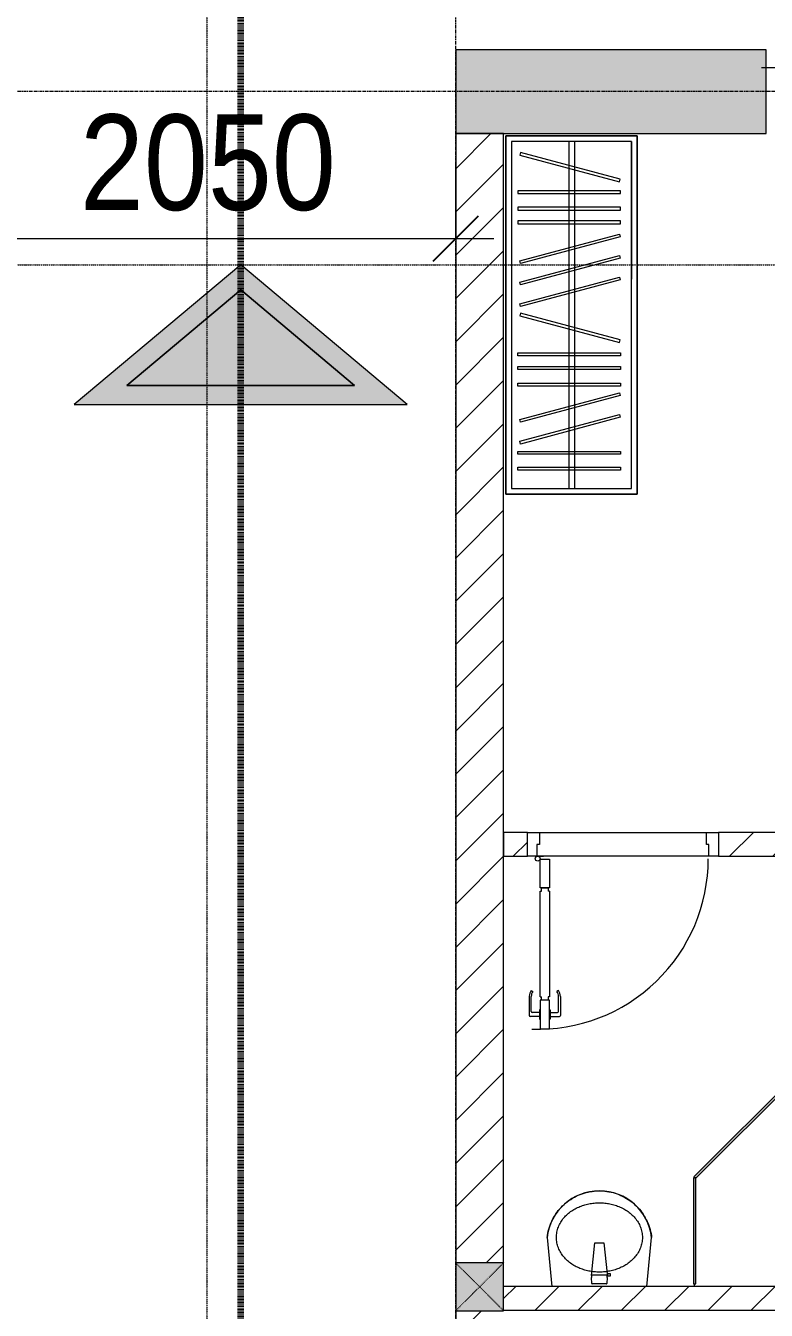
# Model space of a CAD drawing. Header units: millimetres. Extents: x 1591 to 240306, y -15958 to 82755.
# Drawn here: x 53654 to 56754, y 64837 to 70213 of the extents above; entities that cross this region are included whole.
import ezdxf

# ---------------------------------------------------------------- set-up
doc = ezdxf.new("R2010")
doc.units = ezdxf.units.MM
for name, pattern in [('1 NÉT CALL OUT', [6, 3, -3]), ('Dash', [6, 3, -3]), ('Dash Dot 3_16_', [7.9375, 4.7625, -1.5875, 0, -1.5875]), ('Grid Line', [22.225, 12.7, -3.175, 3.175, -3.175])]:
    doc.linetypes.add(name, pattern=pattern)
for name, color, linetype, lineweight in [('0-1', 7, 'Continuous', 5), ('A-ANNO-DIMS', 211, 'Continuous', 9), ('A-ANNO-DIMS-160', 211, 'Continuous', 9), ('A-ANNO-NOTE', 131, 'Continuous', 9), ('A-DETL-1', 90, '1 NÉT CALL OUT', 100), ('A-DETL-GENF-1', 9, 'Continuous', 9), ('A-DOOR-1', 254, 'Continuous', 9), ('A-DOOR-2', 9, 'Continuous', 9), ('A-FLOR-2', 9, 'Continuous', 9), ('A-GLAZ-CURT', 52, 'Continuous', 9), ('A-GLAZ-CURT-1', 254, 'Continuous', 9), ('A-GLAZ-CURT-2', 9, 'Continuous', 9), ('A-WALL-1', 253, 'Continuous', 18), ('A-WALL-2', 9, 'Continuous', 9), ('A-WALL-3', 113, 'Continuous', 18), ('A-WALL-PATT-1', 10, 'Continuous', 9), ('A-WALL-PATT-2', 111, 'Continuous', 9), ('G-ANNO-SYMB-1', 111, 'Dash Dot 3_16_', 18), ('I-FURN-1', 254, 'Continuous', 9), ('P-SANR-FIXT-1', 254, 'Continuous', 9), ('S-COLS', 52, 'Continuous', 9), ('S-COLS-1', 52, 'Continuous', 5), ('S-COLS-2', 7, 'Continuous', 18), ('S-COLS-5', 52, 'Continuous', 18), ('S-COLS-HDLN', 52, 'Dash', 9), ('S-GRID-1', 1, 'Grid Line', 9)]:
    doc.layers.add(name, color=color, linetype=linetype, lineweight=lineweight)
doc.styles.add('UTM Avo', font='UTM Avo.ttf', dxfattribs={"width": 0.9, "height": 400})
doc.dimstyles.new('1_Dim_chi_tiet_2_5', dxfattribs={"dimscale": 304.8, "dimtxt": 399.720379, "dimasz": 0.629921, "dimexe": 0.524934, "dimexo": 0.0625, "dimgap": 0.052493, "dimtad": 1, "dimdec": 0, "dimrnd": 5, "dimzin": 0, "dimdsep": 46, "dimtxsty": 'UTM Avo', "dimblk1": 'OBLIQUE', "dimblk2": 'OBLIQUE', "dimsah": 1, "dimcen": 0.09, "dimdle": 0.524934, "dimazin": 0, "dimtfac": 1, "dimtdec": 4, "dimtix": 1, "dimtmove": 0, "dimatfit": 3, "dimfxl": 1.049869, "dimfxlon": 1, "dimtvp": 1, "dimtolj": 1, "dimtzin": 0, "dimarcsym": 2})
pattern_1 = [(45, (0, 0), (-90.50967, 90.50967), [])]

# ---------------------------------------------------------------- blocks, each defined once
blk = doc.blocks.new('NCV_TKTC_KET CAU_rvt-1-TKCS_MB TẦNG 3-4')
at = {"layer": 'S-COLS-1'}
blk.add_hatch(color=256, dxfattribs=at).paths.add_polyline_path([(45752.6, 69761.9), (45752.6, 70111.9), (44452.6, 70111.9), (44452.6, 69761.9), (44830.6, 69761.9)])
at = {"layer": 'S-COLS-2'}
for p, q in [((44452.6, 70111.9), (44452.6, 69761.9)), ((45752.6, 70111.9), (44452.6, 70111.9)), ((45752.6, 69761.9), (45752.6, 70111.9)), ((44452.6, 69761.9), (45752.6, 69761.9))]:
    blk.add_line(p, q, dxfattribs=at)
blk = doc.blocks.new('DOOR_CW_01 CANH MO-PANEL KINH - DIG_02-800x2200-CỬA NHÔM KÍNH-V108-TKCS_MB TẦNG 3-4')
at = {"layer": 'A-DETL-GENF-1'}
for p, q in [((-347, -182), (-347, -62)), ((-347, -62), (-307, -62)), ((-307, -62), (-307, -182)), ((-307, -182), (-347, -182)), ((-347, -196), (-341, -196)), ((-347, -638), (-347, -196)), ((-341, -196), (-341, -182)), ((-341, -182), (-313, -182)), ((-313, -182), (-313, -196)), ((-307, -196), (-313, -196)), ((-307, -196), (-307, -638)), ((-392, -637), (-392, -716.5)), ((-384, -699.5), (-384, -637)), ((-383.9, -611.2), (-377.3, -615.8)), ((-347, -638), (-341, -638)), ((-341, -652), (-341, -638)), ((-307, -638), (-313, -638)), ((-313, -638), (-313, -652)), ((-270.1, -611.2), (-276.7, -615.8)), ((-270, -699.5), (-270, -637)), ((-262, -637), (-262, -716.5)), ((-349, -692.2), (-349, -731.8)), ((-347, -692.2), (-349, -692.2)), ((-307, -652), (-347, -652)), ((-347, -652), (-347, -772)), ((-347, -692.2), (-347, -731.8)), ((-313, -652), (-341, -652)), ((-307, -772), (-307, -652)), ((-307, -692.2), (-307, -731.8)), ((-307, -692.2), (-305, -692.2)), ((-305, -692.2), (-305, -731.8)), ((-349, -720.5), (-388, -720.5)), ((-349, -703.5), (-380, -703.5)), ((-349, -731.8), (-347, -731.8)), ((-305, -731.8), (-307, -731.8)), ((-305, -703.5), (-274, -703.5)), ((-305, -720.5), (-266, -720.5)), ((-347, -772), (-307, -772))]:
    blk.add_line(p, q, dxfattribs=at)
blk.add_circle((-357, -60), 10, dxfattribs=at)
for centre, radius, start, end in [((-357, -60), 714, 268, 0), ((-347, -637), 45, 145, 180), ((-347, -637), 37, 145, 180), ((-307, -637), 37, 0, 35), ((-307, -637), 45, 360, 35), ((-388, -716.5), 4, 180, 270), ((-380, -699.5), 4, 180, 270), ((-274, -699.5), 4, 270, 0), ((-266, -716.5), 4, 270, 0)]:
    blk.add_arc(centre, radius, start, end, dxfattribs=at)
at = {"layer": 'A-DOOR-2'}
for p, q in [((-400, -50), (-400, 50)), ((-400, 50), (-350, 50)), ((-350, 50), (-350, 0)), ((350, 0), (350, 50)), ((350, 50), (400, 50)), ((400, 50), (400, -50)), ((-360, -50), (-400, -50)), ((-360, 0), (-360, -50)), ((-350, 0), (-360, 0)), ((-357, -50), (-332, -50)), ((360, 0), (350, 0)), ((360, -50), (360, 0)), ((400, -50), (360, -50))]:
    blk.add_line(p, q, dxfattribs=at)
blk = doc.blocks.new('TU QUAN AO-SUITE ROOM_3 - TU QUAN AO-SUITE ROOM_3-901193-TKCS_MB TẦNG 3-4')
at = {"layer": 'I-FURN-1'}
for p, q in [((-550, 1500), (0, 1500)), ((-550, 0), (-550, 1500)), ((0, 1500), (-550, 1500)), ((-550, 1500), (-550, 0)), ((-24, 1476), (-526, 1476)), ((-526, 1476), (-526, 600)), ((-526, 1476), (-526, 24)), ((-287, 576), (-287, 1476)), ((-263, 576), (-263, 1476)), ((-24, 24), (-24, 1476)), ((0, 1500), (0, 0)), ((0, 0), (0, 1500)), ((-480.1, 1386.9), (-480.1, 1398.9)), ((-480.1, 1398.9), (-50.1, 1398.9)), ((-480.1, 1386.9), (-480.1, 1398.9)), ((-50.1, 1398.9), (-50.1, 1386.9)), ((-50.1, 1386.9), (-480.1, 1386.9)), ((-480.1, 1320.5), (-480.1, 1332.5)), ((-480.1, 1332.5), (-50.1, 1332.5)), ((-480.1, 1320.5), (-480.1, 1332.5)), ((-50.1, 1320.5), (-480.1, 1320.5)), ((-50.1, 1332.5), (-50.1, 1320.5)), ((-478.3, 1178.1), (-61.3, 1289.9)), ((-58.2, 1278.3), (-475.2, 1166.5)), ((-61.3, 1289.9), (-58.2, 1278.3)), ((-478.3, 1086.9), (-61.3, 1198.6)), ((-58.2, 1187.1), (-475.2, 1075.3)), ((-61.3, 1198.6), (-58.2, 1187.1)), ((-475.2, 1166.5), (-478.3, 1178.1)), ((-475.2, 1075.3), (-478.3, 1086.9)), ((-480.1, 1035.3), (-480.1, 1047.3)), ((-480.1, 1047.3), (-50.1, 1047.3)), ((-480.1, 1035.3), (-480.1, 1047.3)), ((-50.1, 1035.3), (-480.1, 1035.3)), ((-50.1, 1047.3), (-50.1, 1035.3)), ((-480.1, 965.8), (-480.1, 977.8)), ((-480.1, 977.8), (-50.1, 977.8)), ((-480.1, 965.8), (-480.1, 977.8)), ((-50.1, 977.8), (-50.1, 965.8)), ((-50.1, 965.8), (-480.1, 965.8)), ((-480.1, 908.6), (-480.1, 920.6)), ((-480.1, 920.6), (-50.1, 920.6)), ((-480.1, 908.6), (-480.1, 920.6)), ((-50.1, 920.6), (-50.1, 908.6)), ((-50.1, 908.6), (-480.1, 908.6)), ((-475.2, 865.5), (-478.3, 853.9)), ((-58.2, 753.7), (-475.2, 865.5)), ((-478.3, 853.9), (-61.3, 742.1)), ((-61.3, 742.1), (-58.2, 753.7)), ((-478.3, 603.1), (-61.3, 714.9)), ((-58.2, 703.3), (-475.2, 591.5)), ((-61.3, 714.9), (-58.2, 703.3)), ((-526, 24), (-526, 600)), ((-478.3, 511.9), (-61.3, 623.6)), ((-475.2, 591.5), (-478.3, 603.1)), ((-58.2, 612.1), (-475.2, 500.3)), ((-61.3, 623.6), (-58.2, 612.1)), ((-550, 24), (-550, 576)), ((-287, 24), (-287, 576)), ((-263, 24), (-263, 576)), ((-478.3, 423.1), (-61.3, 534.9)), ((-475.2, 500.3), (-478.3, 511.9)), ((-58.2, 523.3), (-475.2, 411.5)), ((-61.3, 534.9), (-58.2, 523.3)), ((-475.2, 411.5), (-478.3, 423.1)), ((-480.1, 368.4), (-480.1, 356.4)), ((-50.1, 368.4), (-480.1, 368.4)), ((-480.1, 356.4), (-50.1, 356.4)), ((-50.1, 356.4), (-50.1, 368.4)), ((-480.1, 311.2), (-480.1, 299.2)), ((-50.1, 311.2), (-480.1, 311.2)), ((-480.1, 299.2), (-50.1, 299.2)), ((-50.1, 299.2), (-50.1, 311.2)), ((-480.1, 241.7), (-480.1, 229.7)), ((-50.1, 241.7), (-480.1, 241.7)), ((-480.1, 229.7), (-50.1, 229.7)), ((-50.1, 229.7), (-50.1, 241.7)), ((-475.2, 192.7), (-478.3, 181.1)), ((-478.3, 181.1), (-61.3, 69.4)), ((-58.2, 80.9), (-475.2, 192.7)), ((-61.3, 69.4), (-58.2, 80.9)), ((-526, 24), (-24, 24)), ((0, 0), (-550, 0)), ((-550, 0), (0, 0))]:
    blk.add_line(p, q, dxfattribs=at)
blk = doc.blocks.new('bonruatreo - Chậu rửa-401074-TKCS_MB TẦNG 3-4')
at = {"layer": 'P-SANR-FIXT-1'}
for p, q in [((218.6, -205), (198.4, 0)), ((-198.4, 0), (-218.6, -205)), ((-44.7, -42.8), (-35.6, -42.8)), ((-44.7, -54.2), (-44.7, -42.8)), ((-35.6, -42.8), (-35.6, -44.2)), ((-35.6, -44.2), (-33.1, -44.2)), ((-35.6, -44.2), (-35.6, -52.9)), ((-35.6, -52.9), (-35.6, -54.2)), ((-32.2, -52.9), (-35.6, -52.9)), ((-32.2, -52.9), (-33.1, -44.2)), ((-33, -37.3), (-31.4, -12.2)), ((32.7, -48.5), (-32.7, -48.5)), ((-18.5, -182.5), (-32.2, -52.9)), ((-30.2, -11), (30.2, -11)), ((33, -45.4), (18.5, -182.5)), ((31.4, -12.2), (33, -37.3)), ((-35.6, -54.2), (-44.7, -54.2)), ((18.5, -182.5), (-18.5, -182.5))]:
    blk.add_line(p, q, dxfattribs=at)
at = {"layer": 'P-SANR-FIXT-1', "flags": 128}
blk.add_lwpolyline([(218.6, -205), (217.4, -213.7), (215.9, -222.4), (214, -231), (211.8, -239.5), (209.3, -247.9), (206.4, -256.2), (203.2, -264.4), (199.6, -272.5), (195.8, -280.4), (191.6, -288.1), (187.1, -295.7), (182.3, -303.1), (177.3, -310.3), (171.9, -317.3), (166.3, -324.1), (160.4, -330.6), (154.2, -336.9), (147.8, -342.9), (141.2, -348.7), (134.3, -354.2), (127.3, -359.4), (120, -364.4), (112.5, -369), (104.9, -373.4), (97.1, -377.4), (89.1, -381.2), (81, -384.6), (72.7, -387.6), (64.4, -390.4), (55.9, -392.8), (47.3, -394.8), (38.7, -396.6), (30, -397.9), (21.3, -399), (12.5, -399.6), (3.7, -400), (-5.1, -399.9), (-13.9, -399.6), (-22.6, -398.8), (-31.4, -397.8), (-40.1, -396.3), (-48.7, -394.5), (-57.2, -392.4), (-65.7, -390), (-74, -387.2), (-82.2, -384.1), (-90.3, -380.6), (-98.3, -376.8), (-106.1, -372.7), (-113.7, -368.3), (-121.1, -363.6), (-128.4, -358.7), (-135.4, -353.4), (-142.2, -347.8), (-148.8, -342), (-155.2, -335.9), (-161.3, -329.6), (-167.2, -323), (-172.8, -316.2), (-178.1, -309.2), (-183.1, -302), (-187.8, -294.6), (-192.2, -287), (-196.4, -279.2), (-200.2, -271.3), (-203.7, -263.2), (-206.8, -255), (-209.7, -246.6), (-212.2, -238.2), (-214.3, -229.7), (-216.1, -221.1), (-217.6, -212.4), (-218.6, -205)], dxfattribs=at)
at = {"layer": 'P-SANR-FIXT-1'}
for centre, radius, start, end in [((5.5, -41.4), 38.7, 173.966, 184.1457), ((-30.1, -12.3), 1.3, 91.2278, 176.4003), ((30.1, -12.3), 1.3, 3.5997, 88.7722), ((-5.5, -41.4), 38.7, 353.966, 6.034), ((0, -180), 220, 186.525, 353.475)]:
    blk.add_arc(centre, radius, start, end, dxfattribs=at)
for points in [[(-180, -205), (-180, -197.6), (-178.6, -182.7), (-172.4, -161.2), (-162.5, -141.1), (-149.4, -123), (-133.8, -107), (-116.1, -93.4), (-96.9, -82.1), (-76.5, -73.2), (-55.2, -66.5), (-33.3, -62.1), (-11.2, -59.9), (11.1, -59.9), (33.3, -62.1), (55.2, -66.5), (76.5, -73.2), (96.9, -82.1), (116.1, -93.4), (133.8, -107.1), (149.5, -123), (162.5, -141.2), (172.4, -161.2), (178.6, -182.7), (180, -197.6), (180, -205)], [(180, -205), (180, -212.4), (178.6, -227.3), (172.4, -248.8), (162.5, -268.8), (149.5, -287), (133.8, -302.9), (116.1, -316.6), (96.9, -327.9), (76.5, -336.8), (55.2, -343.5), (33.3, -347.9), (11.1, -350.1), (-11.2, -350.1), (-33.3, -347.9), (-55.2, -343.5), (-76.5, -336.8), (-96.9, -327.9), (-116.1, -316.6), (-133.8, -303), (-149.4, -287), (-162.5, -268.9), (-172.4, -248.8), (-178.6, -227.3), (-180, -212.4), (-180, -205)]]:
    blk.add_open_spline(points, degree=3, dxfattribs=at)
blk = doc.blocks.new('System Panel - Glazed-674652-TKCS_MB TẦNG 3-4')
at = {"layer": 'A-GLAZ-CURT'}
blk.add_hatch(color=256, dxfattribs=at).paths.add_polyline_path([(-222.1, -5), (222.1, -5), (222.1, 5), (-222.1, 5)])
at = {"layer": 'A-GLAZ-CURT-2'}
for p, q in [((222.1, 5), (-222.1, 5)), ((-222.1, 5), (-222.1, -5)), ((222.1, -5), (222.1, 5)), ((-222.1, -5), (222.1, -5))]:
    blk.add_line(p, q, dxfattribs=at)
blk = doc.blocks.new('System Panel - Glazed-580250-TKCS_MB TẦNG 3-4')
at = {"layer": 'A-GLAZ-CURT'}
blk.add_hatch(color=256, dxfattribs=at).paths.add_polyline_path([(350.6, -5), (350.6, 5), (-350.6, 5), (-350.6, -5), (315.2, -5)])
at = {"layer": 'A-GLAZ-CURT-2'}
for p, q in [((350.6, 5), (-350.6, 5)), ((-350.6, 5), (-350.6, -5)), ((350.6, -5), (350.6, 5)), ((-350.6, -5), (350.6, -5))]:
    blk.add_line(p, q, dxfattribs=at)
blk = doc.blocks.new('NCV_TKTC_TANG 3 - 4_rvt-2-TKCS_MB TẦNG 3-4')
at = {"layer": 'A-WALL-PATT-1'}
h = blk.add_hatch(dxfattribs=at)
h.set_pattern_fill('FP_1', color=256, style=0, pattern_type=2)
h.set_pattern_definition(pattern_1)
h.paths.add_polyline_path([(44752.6, 66736.9), (44752.6, 66836.9), (44652.6, 66836.9), (44652.6, 66736.9)])
h.paths.add_polyline_path([(45552.6, 66736.9), (46653, 66738), (46653, 66836.9), (45552.6, 66836.9)])
h = blk.add_hatch(dxfattribs=at)
h.set_pattern_fill('FP_1', color=256, style=0, pattern_type=2)
h.set_pattern_definition(pattern_1)
h.paths.add_polyline_path([(44830.6, 64836.9), (46652.6, 64836.9), (46652.6, 64936.9), (44652.6, 64936.9), (44652.6, 64836.9)])
h.paths.add_polyline_path([(46752.6, 64836.9), (49052.6, 64836.9), (49052.6, 64936.9), (46752.6, 64936.9), (46752.6, 64886.2)])
at = {"layer": 'A-FLOR-2'}
for p, q in [((44802.6, 66836.9), (45502.6, 66836.9)), ((45452.6, 64936.9), (45452.6, 64947.3))]:
    blk.add_line(p, q, dxfattribs=at)
at = {"layer": 'A-WALL-1'}
for p, q in [((44752.6, 66836.9), (44652.6, 66836.9)), ((44652.6, 66836.9), (44652.6, 66736.9)), ((44752.6, 66736.9), (44752.6, 66836.9)), ((46653, 66836.9), (45552.6, 66836.9)), ((45552.6, 66836.9), (45552.6, 66736.9)), ((44652.6, 66736.9), (44752.6, 66736.9)), ((45552.6, 66736.9), (46653, 66736.9)), ((46652.6, 64936.9), (44652.6, 64936.9)), ((44652.6, 64836.9), (46652.6, 64836.9))]:
    blk.add_line(p, q, dxfattribs=at)
at = {"layer": 'A-WALL-2'}
for p, q in [((44802.6, 66836.9), (45502.6, 66836.9)), ((45512.6, 66736.9), (44792.6, 66736.9))]:
    blk.add_line(p, q, dxfattribs=at)
at = {"layer": 'A-DOOR-1'}
blk.add_blockref('DOOR_CW_01 CANH MO-PANEL KINH - DIG_02-800x2200-CỬA NHÔM KÍNH-V108-TKCS_MB TẦNG 3-4', (45152.6, 66786.9), dxfattribs=at)
at = {"layer": 'A-GLAZ-CURT-1'}
for name, p, rotation in [('System Panel - Glazed-580250-TKCS_MB TẦNG 3-4', (45700.5, 65639.5), 45.00000000000011), ('System Panel - Glazed-674652-TKCS_MB TẦNG 3-4', (45452.6, 65169.5), 90.00000000000011)]:
    blk.add_blockref(name, p, dxfattribs=dict(at, rotation=rotation))
at = {"layer": 'I-FURN-1', "rotation": 180}
blk.add_blockref('TU QUAN AO-SUITE ROOM_3 - TU QUAN AO-SUITE ROOM_3-901193-TKCS_MB TẦNG 3-4', (44662.6, 69752), dxfattribs=at)
at = {"layer": 'P-SANR-FIXT-1', "rotation": 180}
blk.add_blockref('bonruatreo - Chậu rửa-401074-TKCS_MB TẦNG 3-4', (45053.9, 64936.9), dxfattribs=at)
blk = doc.blocks.new('G1_SOF - BO TRU - 200x200-3054293-TKCS_MB TẦNG 3-4')
at = {"layer": 'S-COLS'}
blk.add_hatch(color=256, dxfattribs=at).paths.add_polyline_path([(100, -100), (100, 100), (-100, 100), (-100, -100)])
at = {"layer": 'S-COLS-5'}
for p, q in [((100, 100), (-100, 100)), ((-100, 100), (-100, -100)), ((100, -100), (100, 100)), ((-100, -100), (100, -100))]:
    blk.add_line(p, q, dxfattribs=at)
at = {"layer": 'S-COLS-HDLN'}
for p, q in [((100, 100), (-100, -100)), ((-100, 100), (100, -100))]:
    blk.add_line(p, q, dxfattribs=at)
blk = doc.blocks.new('HDNDCT_MŨI TÊN THOÁT HIỂM - HDNDCT_MŨI TÊN THOÁT HIỂM-1614704-TKCS_MB TẦNG 3-4')
at = {"layer": 'A-ANNO-NOTE'}
h = blk.add_hatch(color=256, dxfattribs=at)
h.paths.add_polyline_path([(-3.153, 0), (0.5, 4.353), (0.5, -4.353)])
h.paths.add_polyline_path([(-2.5, 0), (0, -2.979), (0, 2.979)])
blk.add_hatch(color=256, dxfattribs=at).paths.add_polyline_path([(0, 2.979), (0, -2.979), (-2.5, 0)])
for p, q in [((0.5, 4.353), (-3.153, 0)), ((0.5, -4.353), (0.5, 4.353)), ((-2.5, 0), (0, 2.979)), ((0, 2.979), (-2.5, 0)), ((0, 2.979), (0, -2.979)), ((0, -2.979), (0, 2.979)), ((-3.153, 0), (0.5, -4.353)), ((0, -2.979), (-2.5, 0)), ((-2.5, 0), (0, -2.979))]:
    blk.add_line(p, q, dxfattribs=at)
blk = doc.blocks.new('DIMBLOCK149-TKCS_MB TẦNG 3-4')
at = {"layer": 'A-ANNO-DIMS-160'}
for p, q in [((53403.9, 69641.8), (53403.9, 69161.8)), ((53403.9, 69321.8), (53403.9, 69641.8)), ((55453.9, 69641.8), (55453.9, 69161.8)), ((55453.9, 69321.8), (55453.9, 69641.8)), ((53243.9, 69321.8), (55613.9, 69321.8))]:
    blk.add_line(p, q, dxfattribs=at)
at = {"layer": 'A-ANNO-DIMS-160', "lineweight": 25}
for p, q in [((53403.9, 69321.8), (53499.9, 69417.8)), ((55453.9, 69321.8), (55549.9, 69417.8)), ((53403.9, 69321.8), (53307.9, 69225.8)), ((55453.9, 69321.8), (55357.9, 69225.8))]:
    blk.add_line(p, q, dxfattribs=at)
at = {"layer": 'A-ANNO-DIMS-160', "color": 0, "insert": (53881.1, 69841.4), "char_height": 400, "width": 1314.636, "attachment_point": 1, "line_spacing_factor": 1.110334, "style": 'UTM Avo'}
blk.add_mtext('2050', dxfattribs=at)
blk = doc.blocks.new('_Oblique')
at = {"color": 0, "linetype": 'ByBlock', "lineweight": -2}
blk.add_line((-0.5, -0.5), (0.5, 0.5), dxfattribs=at)
blk = doc.blocks.new('DIMBLOCK150-TKCS_MB TẦNG 3-4')
at = {"layer": 'A-ANNO-DIMS-160'}
for p, q in [((56894.5, 71671.9), (56894.5, 69876.9)), ((57214.5, 71511.9), (56734.5, 71511.9)), ((56894.5, 71511.9), (57214.5, 71511.9)), ((57214.5, 70036.9), (56734.5, 70036.9)), ((56894.5, 70036.9), (57214.5, 70036.9))]:
    blk.add_line(p, q, dxfattribs=at)
at = {"layer": 'A-ANNO-DIMS-160', "lineweight": 25}
for p, q in [((56894.5, 71511.9), (56798.5, 71607.9)), ((56894.5, 71511.9), (56990.5, 71415.9)), ((56894.5, 70036.9), (56798.5, 70132.9)), ((56894.5, 70036.9), (56990.5, 69940.9))]:
    blk.add_line(p, q, dxfattribs=at)
at = {"layer": 'A-ANNO-DIMS-160', "color": 0, "insert": (56374.9, 70226.7), "char_height": 400, "width": 1314.636, "attachment_point": 1, "rotation": 90, "line_spacing_factor": 1.110334, "style": 'UTM Avo'}
blk.add_mtext('1475', dxfattribs=at)

msp = doc.modelspace()

# ---------------------------------------------------------------- hatches: boundary and pattern name
at = {"layer": 'A-WALL-PATT-2'}
h = msp.add_hatch(dxfattribs=at)
h.set_pattern_fill('FP_1', color=256, style=0, pattern_type=2)
h.set_pattern_definition([(45, (11001.35, 0), (-90.50967, 90.50967), [])])
h.paths.add_polyline_path([(55653.9, 61911.9), (55653.9, 62061.9), (55453.9, 62061.9), (55453.9, 61911.9)])
h.paths.add_polyline_path([(55653.9, 63151.9), (55653.9, 64835.3), (55454, 64835.3), (55454, 65035.3), (55653.9, 65035.3), (55653.9, 69761.9), (55453.9, 69761.9), (55453.9, 63151.9)])

# ---------------------------------------------------------------- linework, layer by layer
at = {"layer": 'A-DETL-1'}
msp.add_line((54553.9, 52256.9), (54553.9, 71435.3), dxfattribs=at)
at = {"layer": 'A-WALL-3'}
for p, q in [((55653.9, 69761.9), (55453.9, 69761.9)), ((55453.9, 69761.9), (55453.9, 63151.9)), ((55653.9, 65035.3), (55653.9, 69761.9))]:
    msp.add_line(p, q, dxfattribs=at)
at = {"layer": 'G-ANNO-SYMB-1'}
for p, q in [((54412.7, 82373.8), (54412.7, 13320.5)), ((39749.2, 69211.5), (145928.2, 69211.5))]:
    msp.add_line(p, q, dxfattribs=at)
at = {"layer": 'S-GRID-1'}
for p, q in [((55453.9, 19175.3), (55453.9, 76690.4)), ((139245.7, 69936.9), (45492.6, 69936.9))]:
    msp.add_line(p, q, dxfattribs=at)

# ---------------------------------------------------------------- block references
at = {"layer": '0-1'}
for name in ['NCV_TKTC_KET CAU_rvt-1-TKCS_MB TẦNG 3-4', 'NCV_TKTC_TANG 3 - 4_rvt-2-TKCS_MB TẦNG 3-4']:
    msp.add_blockref(name, (11001.4, 0), dxfattribs=at)
at = {"layer": 'A-ANNO-NOTE', "xscale": 160, "yscale": 160, "zscale": 160, "rotation": 270.0000000000001}
msp.add_blockref('HDNDCT_MŨI TÊN THOÁT HIỂM - HDNDCT_MŨI TÊN THOÁT HIỂM-1614704-TKCS_MB TẦNG 3-4', (54553.9, 68707.1), dxfattribs=at)
at = {"layer": 'S-COLS'}
msp.add_blockref('G1_SOF - BO TRU - 200x200-3054293-TKCS_MB TẦNG 3-4', (55554, 64935.3), dxfattribs=at)

# ---------------------------------------------------------------- dimensions: what is measured, and where the dimension line sits
at = {"layer": 'A-ANNO-DIMS'}
dim = msp.add_linear_dim(base=(56894.5, 70036.9), p1=(57214.5, 71511.9), p2=(57214.5, 70036.9), angle=90, dimstyle='1_Dim_chi_tiet_2_5', override={"dimpost": '<>', "dimfxl": 1475}, dxfattribs=at)
dim.commit()
dim.dimension.update_dxf_attribs({"geometry": 'DIMBLOCK150-TKCS_MB TẦNG 3-4', "text_midpoint": (56675, 70774.4)})
dim = msp.add_linear_dim(base=(55453.9, 69321.8), p1=(53403.9, 69641.8), p2=(55453.9, 69641.8), dimstyle='1_Dim_chi_tiet_2_5', override={"dimpost": '<>', "dimfxl": 2050}, dxfattribs=at)
dim.commit()
dim.dimension.update_dxf_attribs({"geometry": 'DIMBLOCK149-TKCS_MB TẦNG 3-4', "text_midpoint": (54428.9, 69544.8)})

doc.saveas('drawing.dxf')
